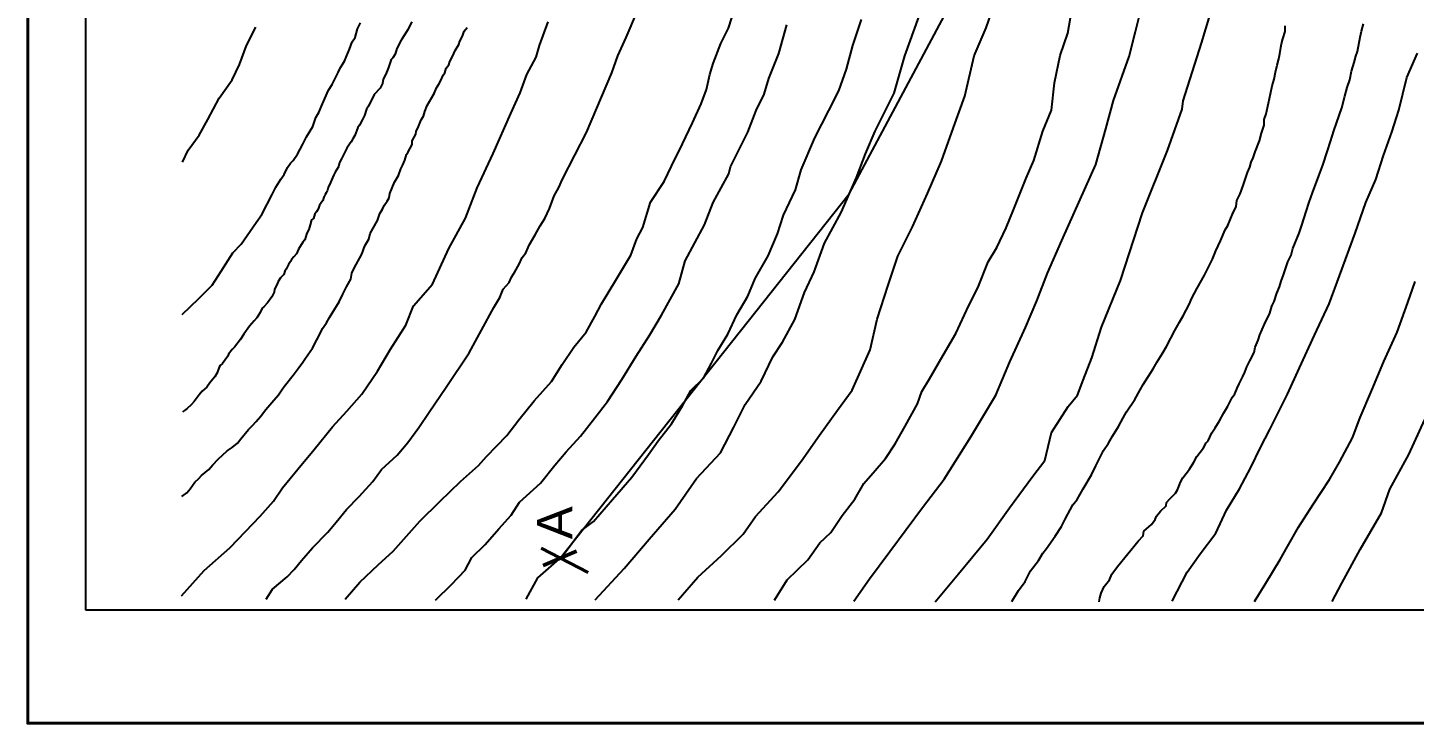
# Model space of a CAD drawing. Header units: millimetres. Extents: x 19067981 to 38137102, y 2652003 to 2652615.
# Drawn here: x 19068184.61 to 19068196.54, y 2652464.04 to 2652470.02 of the extents above; entities that cross this region are included whole.
import ezdxf

# ---------------------------------------------------------------- set-up
doc = ezdxf.new("R2010")
doc.units = ezdxf.units.MM
doc.layers.add('Layer1', color=7, linetype='Continuous', lineweight=50)
doc.styles.get("Standard").update_dxf_attribs({"font": 'arial.ttf'})

msp = doc.modelspace()

# ---------------------------------------------------------------- linework, layer by layer
at = {"color": 0, "lineweight": 40, "ltscale": 0.2}
msp.add_lwpolyline([(19068184.614, 2652493.739), (19068205.614, 2652493.739), (19068205.614, 2652464.039), (19068184.614, 2652464.039), (19068184.614, 2652493.739)], dxfattribs=at)
for points in [[(19068185.114, 2652465.013), (19068185.114, 2652493.532), (19068205.327, 2652493.532), (19068205.327, 2652465.013), (19068185.114, 2652465.013)], [(19068185.114, 2652465.013), (19068185.114, 2652493.532), (19068205.327, 2652493.532), (19068205.327, 2652465.013), (19068185.114, 2652465.013)], [(19068192.423, 2652465.084), (19068192.623, 2652465.325), (19068192.869, 2652465.622), (19068193.061, 2652465.892), (19068193.264, 2652466.164), (19068193.365, 2652466.299), (19068193.423, 2652466.54), (19068193.566, 2652466.763), (19068193.648, 2652466.863), (19068193.697, 2652466.992), (19068193.771, 2652467.184), (19068193.854, 2652467.447), (19068194.017, 2652467.848), (19068194.205, 2652468.431), (19068194.422, 2652468.966), (19068194.548, 2652469.322), (19068194.557, 2652469.393), (19068194.714, 2652469.891), (19068194.873, 2652470.415)], [(19068187.346, 2652465.106), (19068187.473, 2652465.253), (19068187.63, 2652465.403), (19068187.76, 2652465.521), (19068187.989, 2652465.779), (19068188.16, 2652465.946), (19068188.337, 2652466.119), (19068188.493, 2652466.256), (19068188.561, 2652466.334), (19068188.738, 2652466.515), (19068188.841, 2652466.651), (19068188.973, 2652466.813), (19068189.122, 2652466.978), (19068189.213, 2652467.127), (19068189.313, 2652467.275), (19068189.42, 2652467.403), (19068189.493, 2652467.54), (19068189.552, 2652467.649), (19068189.676, 2652467.851), (19068189.805, 2652468.065), (19068189.855, 2652468.208), (19068189.908, 2652468.304), (19068189.972, 2652468.522), (19068190.091, 2652468.7), (19068190.153, 2652468.832), (19068190.248, 2652469.025), (19068190.334, 2652469.206), (19068190.409, 2652469.367), (19068190.454, 2652469.493), (19068190.484, 2652469.621), (19068190.512, 2652469.715), (19068190.577, 2652469.887), (19068190.643, 2652470.019), (19068190.728, 2652470.279)], [(19068190.212, 2652465.102), (19068190.379, 2652465.297), (19068190.585, 2652465.482), (19068190.769, 2652465.667), (19068190.877, 2652465.817), (19068191.071, 2652466.031), (19068191.273, 2652466.296), (19068191.426, 2652466.519), (19068191.583, 2652466.732), (19068191.708, 2652466.906), (19068191.864, 2652467.253), (19068191.923, 2652467.515), (19068192.017, 2652467.808), (19068192.1, 2652468.059), (19068192.226, 2652468.31), (19068192.355, 2652468.596), (19068192.477, 2652468.875), (19068192.581, 2652469.165), (19068192.679, 2652469.433), (19068192.757, 2652469.781), (19068192.862, 2652470.022), (19068192.952, 2652470.29)], [(19068191.041, 2652465.097), (19068191.15, 2652465.272), (19068191.327, 2652465.446), (19068191.429, 2652465.592), (19068191.526, 2652465.68), (19068191.622, 2652465.826), (19068191.731, 2652465.967), (19068191.809, 2652466.101), (19068191.906, 2652466.214), (19068191.996, 2652466.316), (19068192.077, 2652466.443), (19068192.163, 2652466.596), (19068192.269, 2652466.788), (19068192.308, 2652466.892), (19068192.375, 2652467.002), (19068192.49, 2652467.206), (19068192.601, 2652467.391), (19068192.712, 2652467.634), (19068192.79, 2652467.786), (19068192.878, 2652468.008), (19068192.954, 2652468.131), (19068193.033, 2652468.302), (19068193.095, 2652468.457), (19068193.205, 2652468.729), (19068193.27, 2652468.882), (19068193.349, 2652469.132), (19068193.423, 2652469.315), (19068193.45, 2652469.548), (19068193.497, 2652469.784), (19068193.564, 2652469.976), (19068193.614, 2652470.256)], [(19068191.722, 2652465.089), (19068191.857, 2652465.283), (19068192.033, 2652465.518), (19068192.314, 2652465.896), (19068192.499, 2652466.14), (19068192.73, 2652466.503), (19068192.945, 2652466.861), (19068193.064, 2652467.149), (19068193.199, 2652467.445), (19068193.297, 2652467.674), (19068193.389, 2652467.911), (19068193.512, 2652468.192), (19068193.671, 2652468.544), (19068193.804, 2652468.846), (19068193.89, 2652469.152), (19068193.956, 2652469.398), (19068194.091, 2652469.775), (19068194.146, 2652469.992), (19068194.212, 2652470.254)], [(19068186.666, 2652465.106), (19068186.72, 2652465.193), (19068186.847, 2652465.299), (19068186.907, 2652465.363), (19068186.97, 2652465.44), (19068187.065, 2652465.547), (19068187.196, 2652465.682), (19068187.268, 2652465.768), (19068187.358, 2652465.878), (19068187.465, 2652465.99), (19068187.583, 2652466.119), (19068187.659, 2652466.221), (19068187.793, 2652466.347), (19068187.886, 2652466.454), (19068187.979, 2652466.584), (19068188.069, 2652466.715), (19068188.214, 2652466.931), (19068188.414, 2652467.225), (19068188.626, 2652467.616), (19068188.677, 2652467.703), (19068188.705, 2652467.773), (19068188.756, 2652467.831), (19068188.776, 2652467.878), (19068188.806, 2652467.924), (19068188.842, 2652467.99), (19068188.869, 2652468.046), (19068188.9, 2652468.085), (19068188.919, 2652468.133), (19068188.931, 2652468.157), (19068188.981, 2652468.241), (19068189.024, 2652468.32), (19068189.064, 2652468.383), (19068189.103, 2652468.468), (19068189.144, 2652468.576), (19068189.185, 2652468.648), (19068189.216, 2652468.719), (19068189.323, 2652468.927), (19068189.422, 2652469.123), (19068189.64, 2652469.636), (19068189.691, 2652469.78), (19068189.763, 2652469.94), (19068189.854, 2652470.155)], [(19068189.498, 2652465.102), (19068189.745, 2652465.371), (19068189.96, 2652465.623), (19068190.186, 2652465.881), (19068190.37, 2652466.144), (19068190.575, 2652466.365), (19068190.691, 2652466.586), (19068190.788, 2652466.782), (19068190.925, 2652466.982), (19068191.025, 2652467.192), (19068191.109, 2652467.318), (19068191.214, 2652467.513), (19068191.298, 2652467.745), (19068191.382, 2652467.923), (19068191.471, 2652468.171), (19068191.613, 2652468.434), (19068191.745, 2652468.734), (19068191.823, 2652468.939), (19068191.907, 2652469.134), (19068192.07, 2652469.46), (19068192.16, 2652469.781), (19068192.286, 2652470.123)], [(19068185.937, 2652465.136), (19068186.131, 2652465.354), (19068186.352, 2652465.547), (19068186.487, 2652465.69), (19068186.613, 2652465.82), (19068186.729, 2652465.949), (19068186.805, 2652466.065), (19068186.938, 2652466.225), (19068187.08, 2652466.395), (19068187.237, 2652466.589), (19068187.359, 2652466.725), (19068187.488, 2652466.871), (19068187.624, 2652467.068), (19068187.736, 2652467.259), (19068187.867, 2652467.464), (19068187.935, 2652467.63), (19068188.098, 2652467.818), (19068188.237, 2652468.124), (19068188.38, 2652468.386), (19068188.48, 2652468.645), (19068188.62, 2652468.941), (19068188.77, 2652469.285), (19068188.85, 2652469.462), (19068188.909, 2652469.62), (19068188.988, 2652469.769), (19068189.018, 2652469.87), (19068189.093, 2652470.073)], [(19068185.94, 2652465.99), (19068185.982, 2652466.022), (19068186.012, 2652466.056), (19068186.052, 2652466.114), (19068186.087, 2652466.146), (19068186.11, 2652466.172), (19068186.172, 2652466.221), (19068186.207, 2652466.262), (19068186.254, 2652466.311), (19068186.329, 2652466.383), (19068186.373, 2652466.412), (19068186.418, 2652466.45), (19068186.447, 2652466.486), (19068186.515, 2652466.566), (19068186.545, 2652466.597), (19068186.579, 2652466.634), (19068186.617, 2652466.678), (19068186.663, 2652466.738), (19068186.716, 2652466.8), (19068186.772, 2652466.864), (19068186.8, 2652466.909), (19068186.822, 2652466.935), (19068186.897, 2652467.033), (19068186.941, 2652467.092), (19068186.981, 2652467.146), (19068187.004, 2652467.18), (19068187.064, 2652467.267), (19068187.101, 2652467.338), (19068187.126, 2652467.382), (19068187.151, 2652467.434), (19068187.184, 2652467.485), (19068187.211, 2652467.529), (19068187.234, 2652467.566), (19068187.293, 2652467.666), (19068187.326, 2652467.731), (19068187.358, 2652467.795), (19068187.393, 2652467.861), (19068187.404, 2652467.911), (19068187.424, 2652467.954), (19068187.489, 2652468.075), (19068187.514, 2652468.147), (19068187.548, 2652468.205), (19068187.562, 2652468.253), (19068187.625, 2652468.365), (19068187.644, 2652468.425), (19068187.668, 2652468.463), (19068187.681, 2652468.493), (19068187.707, 2652468.532), (19068187.723, 2652468.561), (19068187.731, 2652468.596), (19068187.771, 2652468.694), (19068187.805, 2652468.752), (19068187.826, 2652468.809), (19068187.841, 2652468.844), (19068187.859, 2652468.884), (19068187.873, 2652468.933), (19068187.886, 2652468.949), (19068187.922, 2652469.018), (19068187.923, 2652469.051), (19068187.953, 2652469.107), (19068187.957, 2652469.129), (19068187.977, 2652469.174), (19068188.001, 2652469.23), (19068188.019, 2652469.261), (19068188.032, 2652469.302), (19068188.05, 2652469.354), (19068188.112, 2652469.457), (19068188.132, 2652469.506), (19068188.153, 2652469.539), (19068188.17, 2652469.57), (19068188.188, 2652469.614), (19068188.204, 2652469.635), (19068188.216, 2652469.674), (19068188.237, 2652469.703), (19068188.247, 2652469.734), (19068188.269, 2652469.775), (19068188.293, 2652469.826), (19068188.324, 2652469.879), (19068188.332, 2652469.907), (19068188.346, 2652469.934), (19068188.357, 2652469.959), (19068188.37, 2652469.994), (19068188.394, 2652470.025)], [(19068185.944, 2652467.556), (19068186.084, 2652467.692), (19068186.201, 2652467.807), (19068186.279, 2652467.929), (19068186.319, 2652467.991), (19068186.379, 2652468.085), (19068186.452, 2652468.162), (19068186.581, 2652468.346), (19068186.629, 2652468.415), (19068186.717, 2652468.588), (19068186.749, 2652468.651), (19068186.793, 2652468.719), (19068186.82, 2652468.761), (19068186.85, 2652468.821), (19068186.876, 2652468.859), (19068186.899, 2652468.882), (19068186.935, 2652468.935), (19068186.981, 2652469.021), (19068186.999, 2652469.057), (19068187.013, 2652469.084), (19068187.068, 2652469.174), (19068187.093, 2652469.25), (19068187.12, 2652469.293), (19068187.152, 2652469.368), (19068187.203, 2652469.487), (19068187.234, 2652469.536), (19068187.284, 2652469.637), (19068187.306, 2652469.681), (19068187.339, 2652469.736), (19068187.382, 2652469.839), (19068187.406, 2652469.902), (19068187.431, 2652469.94), (19068187.453, 2652470.014), (19068187.478, 2652470.066)], [(19068187.92, 2652470.074), (19068187.881, 2652470.001), (19068187.858, 2652469.966), (19068187.828, 2652469.916), (19068187.791, 2652469.844), (19068187.775, 2652469.797), (19068187.755, 2652469.765), (19068187.741, 2652469.751), (19068187.719, 2652469.681), (19068187.696, 2652469.625), (19068187.674, 2652469.58), (19068187.666, 2652469.544), (19068187.647, 2652469.504), (19068187.596, 2652469.449), (19068187.546, 2652469.349), (19068187.53, 2652469.323), (19068187.513, 2652469.269), (19068187.495, 2652469.235), (19068187.469, 2652469.184), (19068187.455, 2652469.166), (19068187.438, 2652469.118), (19068187.429, 2652469.095), (19068187.411, 2652469.066), (19068187.398, 2652469.042), (19068187.383, 2652469.02), (19068187.361, 2652468.986), (19068187.336, 2652468.94), (19068187.314, 2652468.894), (19068187.298, 2652468.863), (19068187.287, 2652468.826), (19068187.261, 2652468.78), (19068187.248, 2652468.758), (19068187.237, 2652468.733), (19068187.218, 2652468.691), (19068187.199, 2652468.648), (19068187.195, 2652468.625), (19068187.182, 2652468.602), (19068187.173, 2652468.588), (19068187.162, 2652468.566), (19068187.154, 2652468.538), (19068187.14, 2652468.516), (19068187.124, 2652468.496), (19068187.112, 2652468.463), (19068187.099, 2652468.439), (19068187.085, 2652468.423), (19068187.073, 2652468.382), (19068187.057, 2652468.369), (19068187.045, 2652468.327), (19068187.034, 2652468.287), (19068187.015, 2652468.256), (19068186.998, 2652468.199), (19068186.982, 2652468.178), (19068186.944, 2652468.118), (19068186.928, 2652468.077), (19068186.905, 2652468.053), (19068186.885, 2652468.028), (19068186.876, 2652468.011), (19068186.858, 2652467.985), (19068186.839, 2652467.946), (19068186.826, 2652467.93), (19068186.817, 2652467.899), (19068186.788, 2652467.87), (19068186.769, 2652467.839), (19068186.758, 2652467.812), (19068186.739, 2652467.774), (19068186.735, 2652467.748), (19068186.716, 2652467.709), (19068186.678, 2652467.657), (19068186.646, 2652467.623), (19068186.631, 2652467.609), (19068186.614, 2652467.574), (19068186.586, 2652467.528), (19068186.564, 2652467.501), (19068186.542, 2652467.477), (19068186.523, 2652467.456), (19068186.475, 2652467.386), (19068186.442, 2652467.339), (19068186.392, 2652467.274), (19068186.372, 2652467.256), (19068186.343, 2652467.215), (19068186.335, 2652467.197), (19068186.289, 2652467.135), (19068186.269, 2652467.118), (19068186.261, 2652467.103), (19068186.243, 2652467.054), (19068186.223, 2652467.021), (19068186.206, 2652466.999), (19068186.182, 2652466.968), (19068186.154, 2652466.932), (19068186.116, 2652466.895), (19068186.088, 2652466.864), (19068186.046, 2652466.806), (19068186.021, 2652466.78), (19068185.987, 2652466.748), (19068185.962, 2652466.729), (19068185.947, 2652466.719)], [(19068185.947, 2652468.866), (19068185.994, 2652468.971), (19068186.09, 2652469.098), (19068186.164, 2652469.235), (19068186.262, 2652469.417), (19068186.372, 2652469.576), (19068186.435, 2652469.708), (19068186.497, 2652469.871), (19068186.578, 2652470.029)], [(19068188.124, 2652465.098), (19068188.26, 2652465.234), (19068188.378, 2652465.356), (19068188.436, 2652465.466), (19068188.55, 2652465.577), (19068188.668, 2652465.713), (19068188.775, 2652465.829), (19068188.847, 2652465.94), (19068189.025, 2652466.104), (19068189.149, 2652466.261), (19068189.248, 2652466.374), (19068189.371, 2652466.508), (19068189.493, 2652466.667), (19068189.603, 2652466.806), (19068189.727, 2652466.998), (19068189.849, 2652467.198), (19068189.968, 2652467.382), (19068190.068, 2652467.551), (19068190.216, 2652467.821), (19068190.272, 2652468.018), (19068190.438, 2652468.328), (19068190.513, 2652468.519), (19068190.581, 2652468.647), (19068190.648, 2652468.765), (19068190.66, 2652468.827), (19068190.73, 2652468.965), (19068190.811, 2652469.124), (19068190.883, 2652469.31), (19068190.95, 2652469.451), (19068190.992, 2652469.587), (19068191.077, 2652469.802), (19068191.145, 2652470.048)], [(19068188.902, 2652465.107), (19068189.004, 2652465.29), (19068189.213, 2652465.474), (19068189.38, 2652465.698), (19068189.482, 2652465.775), (19068189.645, 2652465.963), (19068189.813, 2652466.157), (19068189.956, 2652466.35), (19068190.04, 2652466.469), (19068190.155, 2652466.614), (19068190.249, 2652466.77), (19068190.321, 2652466.901), (19068190.428, 2652467.007), (19068190.499, 2652467.136), (19068190.553, 2652467.247), (19068190.639, 2652467.388), (19068190.717, 2652467.552), (19068190.81, 2652467.715), (19068190.874, 2652467.866), (19068190.985, 2652468.062), (19068191.065, 2652468.25), (19068191.118, 2652468.411), (19068191.22, 2652468.628), (19068191.27, 2652468.801), (19068191.387, 2652469.076), (19068191.506, 2652469.312), (19068191.594, 2652469.481), (19068191.659, 2652469.666), (19068191.715, 2652469.869), (19068191.789, 2652470.094)], [(19068193.081, 2652465.088), (19068193.139, 2652465.18), (19068193.196, 2652465.259), (19068193.221, 2652465.305), (19068193.242, 2652465.35), (19068193.311, 2652465.44), (19068193.349, 2652465.502), (19068193.379, 2652465.543), (19068193.455, 2652465.648), (19068193.509, 2652465.733), (19068193.542, 2652465.796), (19068193.608, 2652465.919), (19068193.644, 2652465.965), (19068193.696, 2652466.057), (19068193.768, 2652466.177), (19068193.806, 2652466.254), (19068193.87, 2652466.385), (19068193.913, 2652466.45), (19068193.948, 2652466.508), (19068194.001, 2652466.593), (19068194.04, 2652466.666), (19068194.068, 2652466.719), (19068194.14, 2652466.825), (19068194.186, 2652466.907), (19068194.211, 2652466.954), (19068194.298, 2652467.087), (19068194.332, 2652467.149), (19068194.375, 2652467.217), (19068194.413, 2652467.28), (19068194.451, 2652467.352), (19068194.485, 2652467.419), (19068194.524, 2652467.491), (19068194.555, 2652467.544), (19068194.607, 2652467.643), (19068194.631, 2652467.695), (19068194.677, 2652467.783), (19068194.739, 2652467.893), (19068194.81, 2652468.032), (19068194.838, 2652468.104), (19068194.878, 2652468.189), (19068194.918, 2652468.285), (19068194.941, 2652468.323), (19068194.967, 2652468.386), (19068194.98, 2652468.419), (19068195.013, 2652468.486), (19068195.019, 2652468.537), (19068195.046, 2652468.593), (19068195.073, 2652468.667), (19068195.11, 2652468.777), (19068195.129, 2652468.824), (19068195.142, 2652468.866), (19068195.159, 2652468.905), (19068195.175, 2652468.954), (19068195.213, 2652469.051), (19068195.231, 2652469.116), (19068195.254, 2652469.186), (19068195.254, 2652469.233), (19068195.271, 2652469.283), (19068195.291, 2652469.375), (19068195.308, 2652469.454), (19068195.321, 2652469.523), (19068195.339, 2652469.58), (19068195.352, 2652469.641), (19068195.364, 2652469.701), (19068195.379, 2652469.756), (19068195.388, 2652469.798), (19068195.397, 2652469.853), (19068195.403, 2652469.886), (19068195.414, 2652469.927), (19068195.433, 2652469.992), (19068195.434, 2652470.039)], [(19068193.834, 2652465.084), (19068193.838, 2652465.117), (19068193.851, 2652465.159), (19068193.877, 2652465.215), (19068193.922, 2652465.274), (19068193.943, 2652465.323), (19068193.99, 2652465.389), (19068194.169, 2652465.605), (19068194.211, 2652465.651), (19068194.219, 2652465.691), (19068194.285, 2652465.748), (19068194.315, 2652465.792), (19068194.327, 2652465.821), (19068194.362, 2652465.864), (19068194.409, 2652465.911), (19068194.414, 2652465.937), (19068194.441, 2652465.971), (19068194.489, 2652466.018), (19068194.507, 2652466.046), (19068194.518, 2652466.077), (19068194.532, 2652466.112), (19068194.554, 2652466.151), (19068194.612, 2652466.224), (19068194.649, 2652466.285), (19068194.675, 2652466.333), (19068194.732, 2652466.408), (19068194.754, 2652466.453), (19068194.772, 2652466.469), (19068194.785, 2652466.5), (19068194.804, 2652466.539), (19068194.833, 2652466.58), (19068194.868, 2652466.642), (19068194.907, 2652466.709), (19068194.94, 2652466.768), (19068194.979, 2652466.841), (19068195.002, 2652466.873), (19068195.022, 2652466.922), (19068195.039, 2652466.959), (19068195.069, 2652467.022), (19068195.086, 2652467.059), (19068195.104, 2652467.106), (19068195.13, 2652467.158), (19068195.166, 2652467.228), (19068195.177, 2652467.276), (19068195.201, 2652467.335), (19068195.216, 2652467.38), (19068195.257, 2652467.474), (19068195.301, 2652467.566), (19068195.32, 2652467.628), (19068195.34, 2652467.669), (19068195.362, 2652467.74), (19068195.386, 2652467.795), (19068195.399, 2652467.842), (19068195.419, 2652467.898), (19068195.458, 2652468.008), (19068195.487, 2652468.067), (19068195.501, 2652468.124), (19068195.554, 2652468.255), (19068195.578, 2652468.324), (19068195.614, 2652468.443), (19068195.64, 2652468.521), (19068195.668, 2652468.602), (19068195.725, 2652468.748), (19068195.759, 2652468.842), (19068195.797, 2652468.964), (19068195.825, 2652469.043), (19068195.852, 2652469.135), (19068195.877, 2652469.201), (19068195.921, 2652469.334), (19068195.946, 2652469.435), (19068195.968, 2652469.51), (19068195.99, 2652469.576), (19068196.005, 2652469.649), (19068196.029, 2652469.725), (19068196.042, 2652469.779), (19068196.055, 2652469.82), (19068196.08, 2652469.941), (19068196.09, 2652469.993), (19068196.107, 2652470.056)], [(19068194.463, 2652465.09), (19068194.592, 2652465.338), (19068194.703, 2652465.496), (19068194.836, 2652465.675), (19068194.93, 2652465.873), (19068195.041, 2652466.055), (19068195.139, 2652466.239), (19068195.223, 2652466.412), (19068195.302, 2652466.566), (19068195.455, 2652466.871), (19068195.557, 2652467.097), (19068195.687, 2652467.378), (19068195.813, 2652467.648), (19068195.901, 2652467.888), (19068196.036, 2652468.257), (19068196.128, 2652468.52), (19068196.214, 2652468.717), (19068196.281, 2652468.925), (19068196.351, 2652469.124), (19068196.411, 2652469.314), (19068196.482, 2652469.596), (19068196.574, 2652469.804)], [(19068195.171, 2652465.088), (19068195.269, 2652465.244), (19068195.392, 2652465.449), (19068195.454, 2652465.56), (19068195.549, 2652465.725), (19068195.672, 2652465.918), (19068195.814, 2652466.137), (19068195.901, 2652466.286), (19068196.013, 2652466.496), (19068196.08, 2652466.669), (19068196.181, 2652466.905), (19068196.282, 2652467.152), (19068196.397, 2652467.404), (19068196.49, 2652467.658), (19068196.552, 2652467.841)], [(19068195.837, 2652465.087), (19068195.922, 2652465.243), (19068196.078, 2652465.534), (19068196.262, 2652465.849), (19068196.334, 2652466.054), (19068196.498, 2652466.35), (19068196.637, 2652466.653)]]:
    msp.add_lwpolyline(points)
at = {"color": 1}
msp.add_lwpolyline([(19068189.196, 2652465.46), (19068191.683, 2652468.593), (19068193.567, 2652472.121), (19068195.235, 2652475.757), (19068197.415, 2652479.111), (19068198.668, 2652482.909), (19068199.23, 2652486.87), (19068197.286, 2652490.273)], dxfattribs=at)
at = {"layer": 'Layer1'}
for p, q in [((19068189.032, 2652465.545), (19068189.436, 2652465.336)), ((19068189.048, 2652465.397), (19068189.336, 2652465.519))]:
    msp.add_line(p, q, dxfattribs=at)

# ---------------------------------------------------------------- texts
at = {"insert": (19068188.996, 2652465.622), "char_height": 0.305, "attachment_point": 1, "rotation": 90}
msp.add_mtext('A', dxfattribs=at)

doc.saveas('drawing.dxf')
